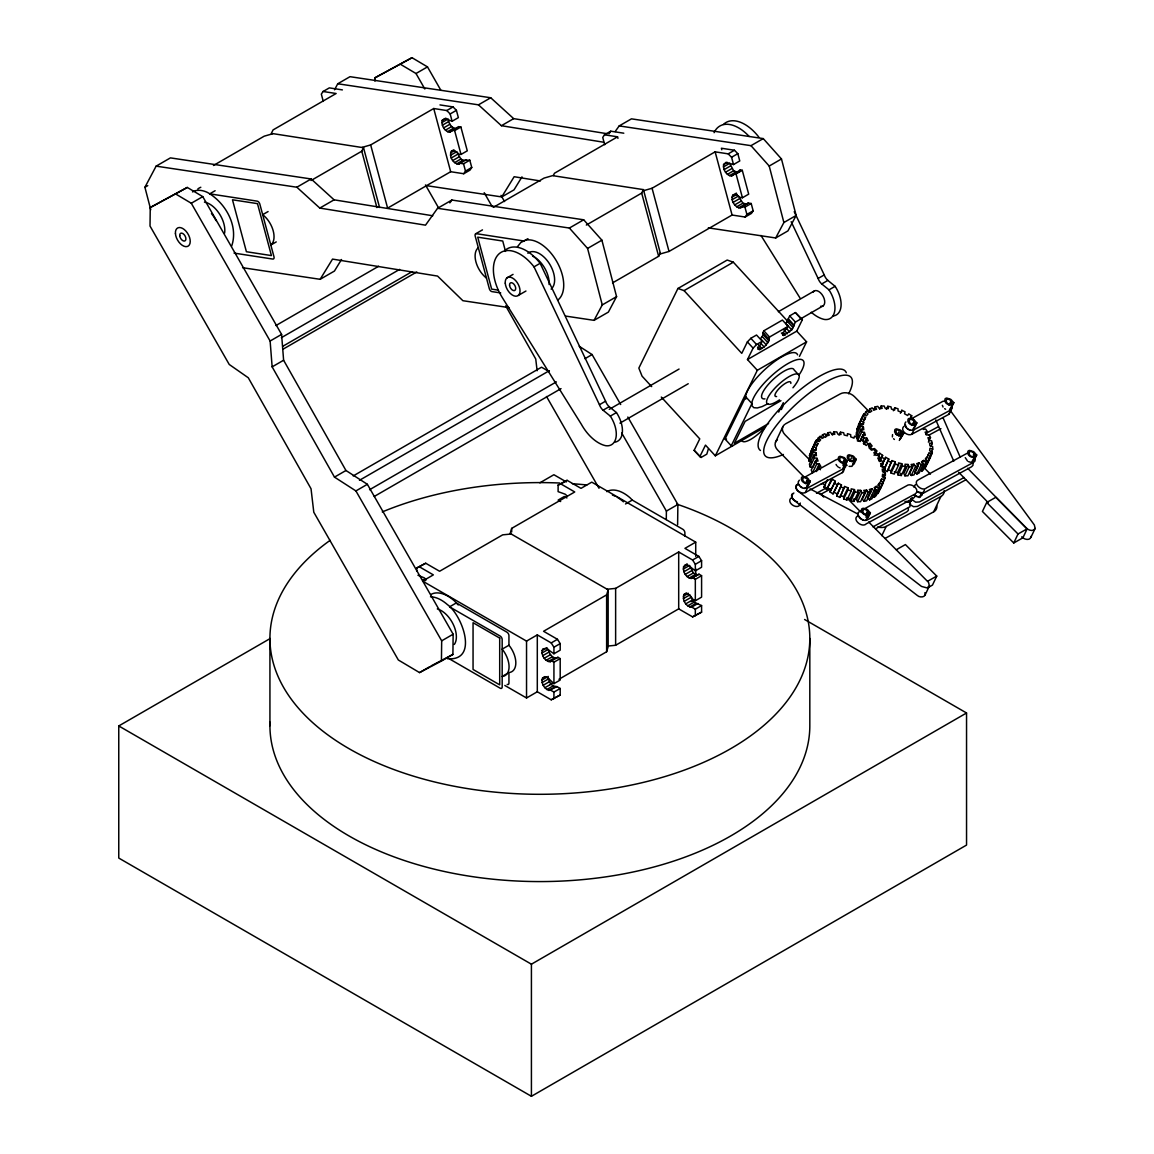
<?xml version="1.0" encoding="UTF-8"?>
<svg xmlns="http://www.w3.org/2000/svg" width="1154" height="1154" viewBox="0 0 1154 1154"><rect width="100%" height="100%" fill="white"/><g stroke="black" fill="none" stroke-linecap="round" stroke-linejoin="round"><path stroke-width="1.5" d="M150.251 207.547L150.02 226.04L229.228 364.462L248.298 377.776L311.032 488.748L313.787 512.232L398.346 660.001L419.537 672.594L441.434 661.04L452.902 654.419L453.147 634.21L367.376 484.305L345.955 470.5L283.61 360.236L281.59 334.4L202.758 196.627L187.294 187.438L150.251 207.547L187.294 187.438M374.935 81.169L374.978 77.808L412.007 57.7L427.485 66.889L440.77 90.113M441.434 661.04L441.679 640.831L355.908 490.926L334.487 477.121L272.142 366.857L270.123 341.021L191.29 203.248L175.812 194.06M666.291 519.516L666.392 511.092L621.717 433.01M677.614 524.681L677.874 504.471L627.834 417.027M504.817 685.447L526.541 697.982L537.302 691.765L551.208 699.8L560.195 695.04L560.195 688.476L557.021 686.644L548.943 690.424C544.183 688.837 540.692 682.894 542.524 678.033L545.698 676.835L547.789 677.816L553.934 683.658L560.195 680.038L560.195 658.602L553.934 662.208L551.655 660.896L550.169 661.732C544.544 661.458 540.144 653.842 542.87 648.865L546.332 648.332L553.934 653.77L560.195 650.164L560.195 643.6L557.469 639.302L543.563 631.281L606.629 594.873L608.144 589.824L510.169 533.422L511.684 528.373L574.75 491.965L560.844 483.93L558.118 485.084L558.118 491.647L565.186 494.2L567.205 496.004M439.977 104.913L453.046 106.918L456.407 110.337L458.369 117.636L452.108 121.242L450.161 113.957L446.786 110.539L433.731 108.519L370.665 144.928L387.614 208.124L450.68 171.715L463.749 173.735L469.995 170.114L471.755 167.489L469.793 160.19L463.533 163.81L460.143 163.291L458.643 164.113C453.046 163.767 448.617 156.165 451.402 151.203L453.911 149.76M493.349 207.374L544.097 178.077L552.607 175.639L643.427 189.617L660.521 253.88L669.031 251.442L732.083 215.033L745.152 217.039L751.413 213.432L753.158 210.807L751.196 203.508L748.225 203.046L740.623 207.763L738.762 207.807C734.117 206.032 730.583 200.075 732.675 195.286L735.963 194.319L740.046 197.392L742.426 197.752L748.686 194.146L742.282 170.316L740.147 169.984L731.463 176.014C726.27 175.495 722.894 169.479 723.558 164.604L726.054 162.281L733.511 164.56L739.772 160.94L737.824 153.655L734.449 150.236L721.38 148.231L721.798 149.775M905.428 424.715L906.063 427.297M914.011 487.262L915.382 484.565M793.894 493.018C789.754 493.926 791.774 499.293 794.543 500.692L917.242 595.406C919.767 598.046 926.72 597.426 924.945 592.637M925.133 594.93L929.388 585.943L928.566 582.424L868.702 522.012M950.276 411.661L948.876 414.329L911.79 434.279C907.607 436.544 899.803 430.543 903.712 426.417M1021.737 536.826C1023.858 539.524 1030.666 541.212 1030.984 536.365M1030.868 537.447L1035.138 528.46L1034.345 524.955L950.434 410.694M606.903 646.153L615.63 645.274L678.696 608.865L692.602 616.885L701.589 612.125L701.589 605.562L695.328 609.182L691.708 607.091C686.024 607.033 681.639 599.402 684.149 594.382L685.606 593.488L689.63 594.844L693.049 599.431L695.328 600.744L701.589 597.137L701.589 575.687L699.05 574.23L691.174 578.471C686.039 577.721 682.634 571.706 683.557 566.787L687.077 563.816M878.641 460.576L880.069 457.59L878.223 454.878L875.929 455.354L873.838 452.714L875.785 451.805L873.463 449.267L871.515 450.175L868.976 447.752L870.505 446.439L867.765 444.16L866.25 445.458L863.351 443.338L864.389 441.679L861.36 439.732L860.321 441.405L857.191 439.66L857.711 437.712L854.508 436.183L853.974 438.145L850.729 436.847L850.7 434.683L847.44 433.644L847.454 435.808L844.209 435.029L843.646 432.721L840.444 432.202L841.006 434.495L837.891 434.236L836.809 431.899L833.794 431.913L834.876 434.25L832.005 434.539L830.447 432.245L827.75 432.793L829.308 435.087L826.783 435.909L824.821 433.745L822.514 434.813L824.49 436.977L822.441 438.289L820.119 436.342L818.33 437.885L820.638 439.833L819.124 441.593L816.556 439.934L815.33 441.895L817.897 443.554L816.974 445.689L814.248 444.391L813.628 446.699L816.354 447.983L816.051 450.421L813.281 449.541L809.026 458.527L809.041 461.081L811.81 461.975M910.304 418.772L911.732 415.772L908.703 413.839L907.65 415.498L904.52 413.767L905.039 411.805L901.837 410.29L901.317 412.238L898.057 410.954L898.043 408.79L894.768 407.737L894.797 409.915L891.537 409.122L890.975 406.828L887.787 406.295L888.335 408.603L885.219 408.343L884.137 406.006L881.137 406.02L882.204 408.357L879.334 408.646L877.776 406.352L875.078 406.9L876.636 409.194L874.126 410.002L872.15 407.852L869.856 408.92L871.833 411.069L869.77 412.382L867.462 410.449L865.659 411.992L867.981 413.925L866.452 415.685L863.884 414.041L862.658 416.003L865.226 417.647L864.303 419.782L861.576 418.498L860.956 420.792L863.682 422.09L863.394 424.528L860.61 423.648L856.355 432.635L856.369 435.188L859.153 436.068M651.678 386.619L642.071 376.161L638.84 368.097L677.932 288.486L684.077 290.62L741.762 353.355L747.374 341.901L750.836 338.295L756.519 335.021L762.246 341.238L757.789 349.172L759.837 349.575L764.092 346.907L766.256 344.873L760.529 338.656L763.313 334.718L762.794 332.886L763.818 330.794L782.398 320.076L788.124 326.308L783.552 332.309L782.773 335.122L783.667 335.453L791.716 329.856L795.423 322.081L801.107 318.807L802.362 319.687L796.736 331.14L747.475 359.572L757.327 370.29L715.321 455.816L705.483 445.112L699.858 456.566L701.113 457.446L706.796 454.157L708.325 449.108M766.256 344.873L769.228 339.651L763.501 333.434M451.402 151.203L454.892 150.712L458.874 154.102L461.023 154.434L467.283 150.828L460.879 126.998L458.499 126.637L449.526 132.263C444.463 131.267 441.059 125.281 442.198 120.362L445.011 118.516L452.108 121.242M866.64 490.089L862.384 499.076L863.942 501.37L868.197 492.383L866.64 490.089L863.769 490.378L864.851 492.715L860.596 501.701L857.581 501.716L861.85 492.729L860.769 490.392L857.638 490.133L858.201 492.426L853.946 501.413L850.743 500.894L854.999 491.907L854.45 489.599L851.19 488.82L851.219 490.984L846.949 499.971L843.689 498.932L847.945 489.945L847.93 487.781L844.67 486.483L839.881 497.432L836.679 495.903L841.468 484.968L838.323 483.223L833.029 493.883L830 491.936L835.308 481.29L832.409 479.17L830.88 480.482L826.625 489.469L823.884 487.176L827.447 479.689M836.679 495.903L841.468 484.968M839.881 497.432L844.67 486.483M880.141 489.224L885.017 477.929L882.305 476.645L882.594 474.207L885.378 475.087L883.95 478.088M884.729 468.51L888.796 459.061L885.666 457.33L881.065 466.49M884.411 480.237L881.685 478.939L880.762 481.088L883.329 482.733L877.833 493.681L885.017 477.929M884.007 470.01L887.224 471.524L892.013 460.59L895.259 461.874L895.273 464.038L891.018 473.039L894.278 474.078L898.548 465.091L898.533 462.913L901.779 463.706L902.341 466L898.072 475.001L901.274 475.52L905.544 466.533L904.981 464.225L908.097 464.485L909.179 466.836L904.909 475.823L907.924 475.809L912.194 466.822L911.112 464.471L913.982 464.196L915.54 466.49L911.271 475.477L909.713 473.183L913.982 464.196M887.224 471.524L892.013 460.59M927.484 463.317L932.36 452.036L929.634 450.738L929.936 448.3L932.706 449.194L930.571 453.681M931.74 454.33L929.013 453.046L928.09 455.181L930.658 456.825L925.176 467.774L932.36 452.036M558.94 679.273L606.629 651.75L608.144 646.716L608.144 589.824M231.665 246.062C238.734 225.737 225.275 202.541 207.504 192.458A34.288 19.791 60 0 0 192.487 191.925M892.532 434.596L892.374 436.962M791.716 329.856L785.989 323.639L789.697 315.864L795.38 312.575L802.362 319.687M775.546 442.097L782.83 426.72M815.33 441.895L809.372 455.686L813.628 446.699M816.556 439.934L811.06 450.882M816.902 440.886L818.33 437.885M817.998 440.842L820.119 436.342M809.041 461.081L813.31 452.094L813.281 449.541M816.469 446.54L817.897 443.554M821.1 437.813L822.514 434.813M814.926 450.983L816.354 447.983M813.7 455.181L809.444 464.168L810.108 466.88L812.82 467.312L817.09 458.326L814.363 457.878L813.7 455.181L816.426 455.628L816.08 452.974L813.31 452.094M814.652 455.974L816.08 452.974M810.108 466.88L814.363 457.878M825.615 437.294L827.75 432.793M815.503 461.081L811.233 470.082L812.503 472.837L816.772 463.85L815.503 461.081L818.056 461.081L817.09 458.326M805.55 483.685L807.064 480.482L808.088 480.67L807.728 479.761A4.039 2.986 21.1 0 0 806.545 478.506C800.775 474.64 802.117 484.536 807.439 482.343L808.319 483.324C805.088 484.536 800.039 481.045 801.54 477.482A3.13 2.322 21.1 0 1 803.314 476.573L807.093 477.77A5.683 4.198 21.1 0 1 808.795 479.559L809.3 480.886L807.021 485.704M809.3 480.886L810.339 481.146L806.04 488.142L804.237 488.402M808.06 485.964L810.339 481.146M832.38 434.914L833.794 431.913M800.328 503.043L798.9 506.029C794.702 508.294 786.898 502.307 790.822 498.167M797.212 484.68C793.288 488.82 801.107 494.821 805.29 492.556L807.425 488.055L844.497 468.12L845.795 466.533L845.002 463.028M815.777 471.322L819.326 463.836L816.772 463.85M816.455 471.539L818.59 467.038L820.883 466.577L819.326 463.836M839.03 435.202L840.444 432.202M826.625 489.469L832.409 479.17M862.658 416.003L856.701 429.793L860.956 420.792M863.884 414.041L858.388 424.989M864.245 414.978L865.659 411.992M842.521 463.461L844.05 460.244L845.074 460.432L844.699 459.523A4.039 2.986 21.1 0 0 843.531 458.282C837.761 454.402 839.088 464.297 844.411 462.105L845.305 463.086L843.026 467.904M856.369 435.188L860.639 426.201L860.61 423.648M863.812 420.647L865.226 417.647M830 491.936L835.308 481.29M842.896 465.322L844.411 462.105M864.332 420.186L865.745 417.185M862.269 425.09L863.682 422.09M868.428 411.906L869.856 408.92M856.773 438.26L861.043 429.274L863.755 429.721L863.408 427.081L860.639 426.201M843.689 466.764L847.324 460.908L845.767 459.321A5.683 4.198 21.1 0 0 844.079 457.532L840.285 456.349A3.13 2.322 21.1 0 0 838.511 457.244C837.025 460.821 842.059 464.297 845.305 463.086M845.031 465.726L847.324 460.908M861.995 430.081L863.408 427.081M805.29 492.556L842.377 472.606L844.497 468.12M861.692 431.985L857.436 440.972L860.148 441.419L864.418 432.433L861.692 431.985L861.043 429.274M833.029 493.883L838.323 483.223M873.65 409.901L875.078 406.9M850.036 460.821L851.464 457.821M859.99 441.174L862.831 435.188L865.385 435.173L864.418 432.433M862.687 440.943L864.101 437.943L862.831 435.188M852.647 465.192L854.926 460.374L853.008 458.672L854.032 458.859L853.671 457.95A4.039 2.986 21.1 0 0 852.489 456.695C846.719 452.83 848.06 462.725 853.369 460.533L854.263 461.513L851.984 466.331L849.128 466.389M879.709 409.006L881.137 406.02M854.003 464.153L856.282 459.335L854.739 457.749A5.683 4.198 21.1 0 0 853.037 455.96L849.243 454.777A3.13 2.322 21.1 0 0 847.483 455.671C845.983 459.234 851.032 462.725 854.263 461.513M863.812 443.929L866.654 437.929L864.101 437.943M864.505 444.146L865.918 441.145L868.226 440.684L866.654 437.929M843.689 498.932L843.661 496.768L847.93 487.781M868.63 446.382L870.058 443.381L872.15 446.007L870.203 446.915L872.525 449.469L874.472 448.56L877.011 450.983L874.068 455.282M886.359 409.295L887.787 406.295M850.743 500.894L850.181 498.6L854.45 489.599M893.355 410.737L894.768 407.737M857.581 501.716L856.499 499.379L860.769 490.392M878.324 456.263L879.737 453.262L882.637 455.383L879.795 461.384M900.409 413.291L901.837 410.29M879.463 461.542L882.637 455.383M885.666 457.33L881.396 466.317L884.541 468.062L888.796 459.061M881.728 466.533L883.156 463.547L881.887 460.778L879.334 460.792L877.761 458.051L880.069 457.59M869.582 499.87L873.838 490.883L871.861 488.719L867.606 497.706L869.582 499.87L871.876 498.802L876.131 489.815L874.155 487.652L876.218 486.339L878.526 488.286L874.27 497.273L871.948 495.34M897.365 434.914L898.793 431.928M871.861 488.719L869.351 489.541L870.909 491.835L866.64 500.822L863.942 501.37M898.822 435.981L900.351 432.764L901.361 432.952L901 432.043A4.039 2.986 21.1 0 0 899.831 430.803C894.061 426.922 895.389 436.818 900.711 434.64L901.606 435.606L899.312 440.424M874.79 489.339L876.218 486.339M883.531 472.448L884.945 469.447L884.281 466.75L881.569 466.303L880.603 463.547L883.156 463.547M903.611 433.428L899.976 439.285L903.611 433.428L902.067 431.856A5.683 4.198 21.1 0 0 900.365 430.053L896.586 428.87A3.13 2.322 21.1 0 0 894.812 429.778C893.311 433.341 898.36 436.818 901.606 435.606M878.107 486.036L879.521 483.036L882.103 484.694M880.257 481.939L881.685 478.939M883.214 477.035L885.349 472.534L882.579 471.654L882.233 469L884.945 469.447M865.587 515.376L867.116 512.16L868.14 512.347L867.765 511.438A4.039 2.986 21.1 0 0 866.596 510.198C860.826 506.317 862.153 516.213 867.476 514.02L868.371 515.001C865.125 516.213 860.076 512.737 861.576 509.159A3.13 2.322 21.1 0 1 863.351 508.265L867.144 509.448A5.683 4.198 21.1 0 1 868.832 511.236L870.39 512.823L868.096 517.641M879.521 483.036L878.006 484.795L880.329 486.743L876.059 495.73L874.27 497.273M865.947 517.237L867.476 514.02M866.077 519.819L870.39 512.823M912.049 425.422L913.564 422.205L914.588 422.393L914.228 421.484A4.039 2.986 21.1 0 0 913.059 420.244C907.275 416.363 908.616 426.259 913.939 424.066L914.819 425.047C911.588 426.259 906.539 422.782 908.039 419.205A3.13 2.322 21.1 0 1 909.814 418.311L913.593 419.493A5.683 4.198 21.1 0 1 915.295 421.282L916.839 422.869L914.559 427.687M891.018 473.039L891.003 470.861L895.259 461.874M912.54 429.865L916.839 422.869M911.79 434.279L913.925 429.778L950.997 409.843L952.295 408.256L951.502 404.751M898.072 475.001L897.509 472.693L901.779 463.706M908.097 464.485L903.842 473.472L904.909 475.823M925.97 434.683L927.398 431.683L925.566 428.985L923.272 429.447M881.829 535.644L886.2 526.426L940.928 496.48A10.17 7.53 21.1 0 0 944.174 490.58M928.364 442.141L930.485 437.64L929.215 434.885L926.662 434.899L925.104 432.159L927.398 431.683M916.911 473.977L921.166 464.99L919.19 462.826L914.934 471.813L916.911 473.977L919.204 472.909L923.46 463.922L921.483 461.759L923.546 460.446L925.869 462.379L921.599 471.38L923.402 469.837L927.657 460.835L925.335 458.903L926.864 457.143L929.432 458.787M919.19 462.826L916.68 463.634L918.238 465.927L913.982 474.929L911.271 475.477M949.021 405.184L950.55 401.967L951.574 402.155L951.199 401.246A4.039 2.986 21.1 0 0 950.03 400.005C944.26 396.125 945.588 406.02 950.91 403.828L951.805 404.809C948.559 406.02 943.525 402.544 945.011 398.981A3.13 2.322 21.1 0 1 946.785 398.072L950.579 399.255A5.683 4.198 21.1 0 1 952.266 401.058L953.824 402.631L951.531 407.449M922.118 463.446L923.546 460.446M930.86 446.555L932.288 443.554L931.624 440.842L928.898 440.395L927.931 437.654L930.485 437.64M925.436 460.143L926.864 457.143M927.6 456.032L929.013 453.046M949.526 409.627L953.824 402.631M948.876 414.329L950.997 409.843M904.981 501.543L909.886 502.509L912.179 497.691M912.078 498.153L910.564 501.355L911.905 500.331L910.867 500.071M914.3 495.556L919.248 497.518L921.599 494.071M922.262 492.917L920.748 496.133L924.383 490.277M885.161 538.37L933.644 511.842L940.928 496.48M973.082 460.835L975.361 456.018L973.442 454.33L974.466 454.517L974.106 453.594A4.039 2.986 21.1 0 0 972.923 452.354C967.153 448.488 968.494 458.369 973.803 456.191L974.697 457.172L971.581 462.235M974.438 459.811L976.717 454.993L975.159 453.407A5.683 4.198 21.1 0 0 973.471 451.603L969.677 450.421A3.13 2.322 21.1 0 0 967.903 451.329C966.417 454.892 971.466 458.369 974.697 457.172M896.283 549.751L905.414 544.573L936.745 576.091L932.475 585.078L927.903 587.674M986.699 502.48L982.429 511.467L1013.76 542.986L1022.891 537.807L1027.161 528.821L995.83 497.302L986.699 502.48L1018.016 533.985L1013.76 542.986M699.858 456.566L694.131 450.334L699.757 438.881L661.3 397.063M747.475 359.572L753.1 348.133L756.562 344.527L762.246 341.238M769.228 339.651L768.521 339.117L769.545 337.026L788.124 326.308M799.462 356.37L806.588 341.844L796.736 331.14M778.69 412.093L783.306 402.703M781.359 409.54L782.931 406.338M311.032 180.514L361.779 151.203L363.524 147.726L271.334 133.388L273.08 129.912L336.131 93.503L323.077 91.498L321.331 94.123L323.279 101.408M553.314 175.552L554.483 173.23L617.549 136.821L617.953 138.365M586.319 225.059L641.682 193.093L643.427 189.617M612.5 282.932L658.645 256.289L660.391 252.813M929.388 585.943L927.037 587.92L921.498 586.42L798.799 491.705C796.029 490.306 794.01 484.94 798.164 484.031M1035.138 528.46C1033.364 532.124 1028.156 530.148 1026.007 527.84L967.658 468.293M739.267 171.657L740.147 169.984M150.756 209.739L144.914 187.28L156.122 166.147L170.431 157.882L311.147 178.971L334.097 199.83L432.764 215.769M334.545 89.796L337.747 83.766L350.008 76.683L490.724 97.758L513.674 118.631L607.062 133.705M565.705 316.095L594.065 320.35L602.258 304.916L616.568 296.65L601.898 240.176L583.679 219.794L451.878 200.046L437.568 208.297L425.509 225.16L319.802 208.081L296.852 187.222L156.122 166.147M616.568 296.65L608.374 312.099L594.065 320.35M708.325 227.872L775.69 237.969L783.883 222.534L796.145 215.452L781.474 158.963L763.256 138.595L631.454 118.848L619.193 125.916L615.169 131.542M796.145 215.452L787.951 230.887L775.69 237.969M242.585 267.699L320.134 279.311L332.525 259.102L437.568 276.08L462.884 300.704L508.972 307.599M341.512 259.506L334.429 271.06L320.134 279.311M425.97 185.578L501.745 196.93L514.15 176.721L540.404 180.976M521.983 176.865L514.006 189.862L501.745 196.93M911.732 415.772L910.679 417.445L913.579 419.566M463.749 173.735L465.495 171.095L471.755 167.489M623.795 133.2L610.74 131.195L604.48 134.802L602.734 137.441L604.696 144.726M608.995 133.821L610.74 131.195M745.152 217.039L746.898 214.413L753.158 210.807M449.858 202.859L451.878 200.046M517.482 246.696L520.872 242.47L525.517 240.205A34.288 19.791 60 0 1 557.31 262.492A34.288 19.791 60 0 1 558.089 299.852M799.347 480.194C796.404 482.574 799.635 486.512 802.131 487.781M792.942 493.667C789.639 496.667 794.226 501.211 797.472 501.846M905.847 421.917C901.923 426.057 909.727 432.043 913.925 429.778M823.884 487.176L825.413 485.863L822.874 483.439L820.927 484.348M879.737 453.262L878.223 454.575L875.482 452.296M878.526 488.286L880.329 486.743M925.869 462.379L927.657 460.835M842.377 472.606L843.661 471.034L843.502 468.74M740.623 207.763L748.225 203.046M854.926 460.374L856.282 459.335M975.361 456.018L976.717 454.993M965.999 479.718L917.343 506.447L913.535 506.678L909.511 504.312M144.914 187.28L147.77 185.621M323.077 91.498L329.337 87.877L342.392 89.897M213.447 165.484L264.194 136.186L272.705 133.749M374.978 77.808L412.007 57.7M191.29 203.248L202.758 196.627M400.525 64.321L416.003 73.51L427.485 66.889M215.12 190.713L209.711 193.843L257.227 201.157A2.871 1.659 60 0 1 259.823 204.056L273.974 256.751A2.871 1.659 60 0 1 272.762 259.059L234.06 253.101M296.852 187.222L311.147 178.971M268.089 211.557L262.679 214.673A19.257 11.122 60 0 1 273.209 230.843A19.257 11.122 60 0 1 270.829 245.023L276.239 241.907M446.786 110.539L453.046 106.918M450.161 113.957L456.407 110.337M442.198 120.362L445.949 118.198M441.867 122.569L448.127 118.949C448.574 123.189 451.315 127.863 455.787 128.657L457.46 128.137M442.371 125.209L448.617 121.603M337.747 83.766L478.463 104.841L490.724 97.758M443.612 127.878L449.872 124.271M445.415 130.171L451.676 126.551M447.492 131.7L453.753 128.094M449.526 132.263L455.787 128.657M319.802 208.081L334.097 199.83M452.238 130.243L454.633 130.618L460.879 126.998M450.55 152.919L454.301 150.741M478.463 104.841L501.413 125.699L513.674 118.631M450.493 155.3L456.753 151.679L460.864 159.021L462.956 160.262L469.793 160.19M451.257 157.983L457.503 154.376M452.7 160.565L458.96 156.944M454.618 162.627L460.864 159.021M456.71 163.882L462.956 160.262M458.643 164.113L466.404 159.67M275.907 325.558L378.642 266.257M270.123 341.021L281.59 334.4M281.345 337.689L399.645 269.387M475.708 233.772L482.473 229.877M282.903 346.229L412.093 271.637M282.932 349.244L416.782 271.955M272.142 366.857L283.61 360.236M527.941 238.662L523.887 240.998L476.386 233.685A2.871 1.659 60 0 0 475.174 236.007L489.325 288.702A2.871 1.659 60 0 0 491.921 291.601L500.721 292.957M437.568 208.297L569.384 228.045L583.679 219.794M643.557 190.684L652.068 188.246L715.134 151.838L728.188 153.857L731.564 157.261L733.511 164.56M506.938 277.898L513.054 274.378M728.188 153.857L734.449 150.236M534.013 266.848L599.445 404.722A8.064 4.659 60 0 0 603.066 410.204L610.322 416.104A23.123 13.343 60 0 1 616.077 437.106A23.123 13.343 60 0 1 605.706 445.704A33.437 19.301 60 0 1 581.327 424.239L502.336 297.645A37.635 21.724 60 0 1 498.658 254.197A37.635 21.724 60 0 1 534.013 266.848L540.13 263.3L605.576 401.174A8.064 4.659 60 0 0 609.197 406.67L616.452 412.569A23.123 13.343 60 0 1 614.62 442.213M619.193 125.916L750.994 145.664L763.256 138.595M731.564 157.261L737.824 153.655M723.558 164.604L727.323 162.44M723.443 166.941L729.689 163.334L733.655 170.749L737.709 172.393M602.258 304.916L587.588 248.427L601.898 240.176M724.121 169.624L730.381 166.003M725.52 172.22L731.766 168.614M727.395 174.355L733.655 170.749M518.305 295.424L525.95 291.024M729.487 175.682L735.747 172.076M731.463 176.014L736.468 173.114M733.886 173.605L736.036 173.922L742.282 170.316M783.883 222.534L769.213 166.046L781.474 158.963M732.675 195.286L736.425 193.122M731.997 197.19L737.002 194.29M732.126 199.685L738.387 196.079L742.916 203.191L746.883 204.143M733.064 202.397L739.325 198.791M734.665 204.893L740.926 201.286M736.656 206.797L742.916 203.191M738.762 207.807L745.008 204.186M741.964 206.667L744.936 207.129L751.196 203.508M334.487 477.121L345.955 470.5M353.211 475.938L541.543 367.203L548.886 371.444M677.932 288.486L727.193 260.054L733.338 262.189L788.615 322.298M684.077 290.62L733.338 262.189M359.471 480.295L549.362 370.665M355.908 490.926L367.376 484.305M584.919 358.706L592.089 354.566L620.679 404.535M369.568 489.729L556.358 381.887M374.242 496.465L561.032 388.624M599.445 404.722L605.576 401.174M811.262 312.258A33.437 19.301 60 0 0 824.374 319.456A23.123 13.343 60 0 0 834.746 310.859A23.123 13.343 60 0 0 828.99 289.856L821.735 283.956A8.064 4.659 60 0 1 818.114 278.475L824.244 274.926L794.226 211.672M603.066 410.204L609.197 406.67M821.735 283.956L827.865 280.422L835.121 286.322A23.123 13.343 60 0 1 833.289 315.965M609.254 409.353L679.071 369.049M778.359 311.724L814.032 291.125M610.322 416.104L616.452 412.569M828.99 289.856L835.121 286.322M619.972 423.143L688.231 383.734M799.924 319.254L823.206 305.81M804.598 619.482L966.547 712.984L966.547 845.074L531.417 1096.3L118.761 858.057L118.761 725.953L270.036 638.609M539.856 482.834L553.891 474.727L566.354 481.925M558.118 485.084L567.09 480.324L581.01 488.358L591.771 482.141L695.718 542.149L695.718 556.372M560.844 483.93L567.09 480.324M757.327 370.29L806.588 341.844M416.724 571.273L416.724 567.999L425.711 563.239L439.616 571.259L502.682 534.85L511.41 533.985M416.724 567.999L425.711 563.239M780.941 400.698L745.123 421.369L734.348 443.295L768.607 423.518M625.497 503.981L632.262 500.086L682.851 529.297A2.871 1.659 60 0 1 684.885 532.816L684.885 536.336M715.321 455.816L765.506 426.778A19.257 5.669 -42.6 0 1 750.908 439.27A19.257 5.669 -42.6 0 1 741.849 440.439M441.679 640.831L453.147 634.21M666.392 511.092L677.874 504.471M419.537 672.594L429.562 666.796M449.555 658.963L500.158 688.188A2.871 1.659 60 0 0 502.178 687.005L502.178 639.576A2.871 1.659 60 0 0 500.158 636.056L449.555 606.845L456.306 602.936L506.909 632.161A2.871 1.659 60 0 1 508.943 635.666L508.943 645.23L502.178 649.139A19.257 11.122 60 0 1 509.058 666.767A19.257 11.122 60 0 1 502.178 676.46L507.587 673.33M606.903 589.261L615.63 588.381L678.696 551.973L692.602 560.007L695.328 564.306L695.328 570.869L688.26 565.258L684.582 565.258M695.718 542.149L684.942 548.366L698.862 556.401L701.589 560.7L701.589 567.249L695.328 570.869M419.45 566.845L433.356 574.88L422.595 581.097L526.541 641.105L537.302 634.888L551.208 642.922L553.934 647.221L553.934 653.77M692.602 560.007L698.862 556.401M551.208 642.922L557.469 639.302M683.557 566.787L687.308 564.623M542.034 650.596L547.039 647.711M683.312 569.066L689.573 565.46L693.338 572.99L697.434 574.851L699.05 574.23M695.328 564.306L701.589 560.7M541.991 652.991L548.251 649.37C549.088 653.366 551.9 658.068 556.43 658.126L557.916 657.275L560.195 658.602M683.904 571.735L690.164 568.129M553.934 647.221L560.195 643.6M542.769 655.674L549.015 652.068M685.231 574.389L691.491 570.768M544.226 658.256L550.487 654.635M687.077 576.596L693.338 572.99M546.145 660.304L552.405 656.698M689.169 578.039L695.429 574.418M691.174 578.471L697.434 574.851M548.237 661.53L554.497 657.924M550.169 661.732L557.916 657.275M692.789 577.837L695.328 579.308L701.589 575.687M684.149 594.382L686.659 592.925M683.384 596.171L688.39 593.286M542.524 678.033L545.02 676.59M541.933 680.023L546.938 677.124M683.413 598.609L689.674 595.002L693.972 602.229L701.589 605.562M542.164 682.562L548.424 678.956L548.179 676.403M684.25 601.306L690.51 597.685M543.188 685.274L549.448 681.668L548.424 678.956M685.764 603.845L692.025 600.239M691.102 601.696L694.174 599.921M549.708 684.611L552.795 682.822M544.847 687.726L551.093 684.12L553.127 685.923L557.021 686.644M687.712 605.836L693.972 602.229M546.866 689.544L553.127 685.923M689.803 606.975L696.064 603.369M691.708 607.091L697.968 603.484M548.943 690.424L555.204 686.818M550.761 690.265L553.934 692.083L560.195 688.476M692.602 616.885L701.589 612.125M551.208 699.8L560.195 695.04M118.761 725.953L531.417 964.196L966.547 712.984M927.6 581.27L936.745 576.091M1018.016 533.985L1027.161 528.821M805.492 476.775L836.232 459.667L838.626 459.22M910.448 419.349L942.731 401.39L945.126 400.943M785.643 423.792L840.372 393.846A10.328 7.645 21.1 0 1 854.465 396.63L869.409 411.877M872.972 526.873L909.871 506.75L910.492 503.678L909.092 501.269M964.095 477.511L919.464 501.961L915.656 502.192L910.679 498.672M875.525 528.821L906.828 511.842L908.313 510.4L908.357 508.178M926.071 433.298L938.433 426.648M816.484 493.234L827.288 487.421M928.581 435.303L940.928 428.653M820.523 494.402L831.342 488.589M431.005 665.959L452.902 654.419M768.088 403.64L762.145 406.583L757.269 407.968L753.807 407.694L751.99 405.79L751.932 402.371A34.288 10.112 -42.6 0 1 787.677 363.741A34.288 10.112 -42.6 0 1 798.77 375.338M921.166 464.99L923.46 463.922M873.838 490.883L876.131 489.815M807.425 488.055L803.862 488.358L801.179 487.132M858.201 515.708C851.219 518.824 861.865 528.417 866.279 523.829L913.232 498.355L914.704 496.912L914.747 494.691M362.154 147.366L370.665 144.928M967.066 453.32L918.598 479.675C911.602 482.805 922.262 492.397 926.662 487.796L973.615 462.336L975.101 460.893L974.611 457.446M870.058 443.381L867.765 443.843L865.918 441.145M915.54 466.49L918.238 465.927M868.197 492.383L870.909 491.835M921.527 492.7L918.454 492.094M909.179 466.836L912.194 466.822M861.85 492.729L864.851 492.715M856.499 499.379L853.383 499.119L853.946 501.413M447.507 658.761C479.184 661.285 462.278 615.226 447.507 604.682A34.288 19.791 60 0 0 430.5 596.806M604.48 134.802L617.549 136.821M498.34 290.144L491.662 289.12L477.727 237.176L502.74 241.027L505.524 251.413M895.735 434.077L898.461 435.361M501.413 125.699L603.614 142.216M932.288 443.554L929.561 443.107L929.908 445.747L932.677 446.641L932.706 449.194M902.341 466L905.544 466.533M854.999 491.907L858.201 492.426M907.736 501.759L906.222 501.341M970.615 462.249L968.509 461.629M894.263 471.914L897.509 472.693M850.181 498.6L846.935 497.807L846.949 499.971M922.089 495.095L920.878 494.186M895.273 464.038L898.548 465.091M847.945 489.945L851.219 490.984M849.113 460.085L851.133 461.254M917.17 496.408L915.685 495.672M887.743 469.577L891.003 470.861M840.415 495.47L843.661 496.768M908.631 429.504L909.698 429.923M839.117 467.543L840.17 467.961M862.182 519.459L863.235 519.877M888.277 461.023L891.479 462.538M840.934 486.916L844.151 488.445M810.05 488.878L857.61 513.905M834.068 492.224L837.198 493.955M566.917 497.937L564.364 496.465L558.118 500.086L560.656 501.543M417.936 575.255L424.34 577.894L426.288 579.885M422.984 579.38L425.263 580.693M917.098 491.849L921.339 493.436L923.734 492.974L971.48 466.822L972.966 465.379L973.01 463.158M944.621 408.66L945.616 409.266M881.598 457.056L884.613 458.989M834.255 482.949L837.285 484.896M579.236 346.287L592.089 354.566M694.131 450.334L701.113 457.446M828.139 488.156L831.039 490.277M967.514 461.023L965.249 457.648M906.755 428.148L907.635 428.899M893.542 438.708L894.408 439.458M847.079 465.365L845.507 463.764M837.241 466.187L838.121 466.937M860.307 518.103L861.172 518.853M950.55 401.967L952.468 403.669M913.564 422.205L915.497 423.907M900.351 432.764L902.269 434.467M844.05 460.244L845.969 461.946M867.116 512.16L869.034 513.862M807.064 480.482L808.997 482.17M988.213 502.625L958.714 472.318M924.195 467.788L930.412 474.15M809.848 460.085L784.951 434.669A10.17 7.53 21.1 0 1 784.734 424.369M847.195 498.211L860.898 512.188M803.804 476.732L777.652 450.046A10.17 7.53 21.1 0 1 777.435 439.746M819.989 493.248L823.725 497.057M632.262 500.086L630.199 497.922A34.288 19.791 60 0 0 606.788 491.647M458.21 604.941L454.258 600.772A34.288 19.791 60 0 0 430.846 594.498M795.38 312.575L801.107 318.807M789.697 315.864L795.423 322.081M788.24 318.836L793.966 325.053M788.326 319.918L794.053 326.135M787.533 321.605L793.26 327.823M786.235 328.198L789.668 331.934M783.97 330.001L787.417 333.737M783.018 332.482L785.311 334.977M781.388 332.972L783.667 335.453M763.818 330.794L769.545 337.026M762.794 332.886L768.521 339.117M763.313 334.718L769.04 340.949M799.073 375.324L794.067 369.871A21.436 6.318 -42.6 0 0 771.492 381.065A21.436 6.318 -42.6 0 0 765.001 398.866M762.275 336.564L768.001 342.781M760.659 343.171L764.092 346.907M758.394 344.83L761.842 348.566M750.836 338.295L756.562 344.527M757.558 347.08L759.837 349.575M747.374 341.901L753.1 348.133M725.231 439.256L731.42 445.992M919.19 496.292L920.084 497.273M909.006 501.528L909.886 502.509M750.994 145.664L769.213 166.046M569.384 228.045L587.588 248.427M818.59 467.038L820.422 469.75M549.448 681.668L551.093 684.12M760.976 235.459L799.996 297.992M500.995 195.372L504.543 201.561M416.003 73.51L424.86 89.002M484.204 192.704L492.181 206.638M425.465 184.957L438.808 208.283M546.506 396.486L599.027 488.272M505.697 305.868L535.744 359.009L537.115 370.751M943.049 407.059L942.356 405.285M836.073 464.442L836.549 465.336M859.139 516.357L859.615 517.252M799.102 484.68L799.563 485.574M791.168 221.698L818.114 278.475M942.962 417.575L960.2 457.157M935.822 419.955L953.781 461.196M736.036 173.922L742.426 197.752M744.936 207.129L746.898 214.413M715.134 151.838L732.083 215.033M652.068 188.246L669.031 251.442M641.682 193.093L658.645 256.289M454.633 130.618L461.023 154.434M463.533 163.81L465.495 171.095M433.731 108.519L450.68 171.715M363.524 147.726L379.565 207.504M361.779 151.203L376.911 207.576M900.711 473.227L901.274 475.52M745.801 399.068L745.744 395.649A34.288 10.112 -42.6 0 1 771.478 363.885A34.288 10.112 -42.6 0 1 797.602 354.869M885.349 472.534L885.378 475.087M809.819 638.451L809.819 725.722A269.935 155.848 0 0 1 536.826 881.569A269.935 155.848 0 0 1 270.007 722.202M695.718 568.807L695.718 575.918M695.328 579.308L695.328 600.744M695.328 609.182L695.328 615.746M678.696 551.973L678.696 608.865M615.63 588.381L615.63 645.274M606.629 594.873L606.629 651.75M553.934 662.208L553.934 683.658M553.934 692.083L553.934 698.646M537.302 634.888L537.302 691.765M531.417 964.196L531.417 1096.3M526.541 641.105L526.541 697.982M511.684 528.373L511.684 531.936M269.935 638.451L269.935 725.722M676.619 504.067A269.935 155.848 0 0 1 765.506 723.991A269.935 155.848 0 0 1 380.632 764.294A269.935 155.848 0 0 1 330.116 540.346M382.262 511.929A269.935 155.848 0 0 1 559.719 483.021M572.398 483.728A269.935 155.848 0 0 1 586.809 484.968M813.137 292.135A8.669 5.005 60 0 1 823.249 296.506A8.669 5.005 60 0 1 820.552 306.3M760.443 450.478A58.162 17.151 -42.6 0 1 791.918 396.803A58.162 17.151 -42.6 0 1 846.3 372.699M783.407 454.474A58.162 17.151 -42.6 0 1 769.805 435.029A58.162 17.151 -42.6 0 1 828.255 380.676A58.162 17.151 -42.6 0 1 848.652 393.802M197.824 188.996A34.288 19.791 60 0 1 200.81 187.265M204.46 202.152A21.436 12.377 60 0 1 224.597 233.209M211.456 213.577A21.436 12.377 60 0 1 216 220.587M486.469 278.085A19.257 11.122 60 0 1 475.938 261.915A19.257 11.122 60 0 1 478.319 247.721M527.84 253.231A21.436 12.377 60 0 1 549.189 263.343A21.436 12.377 60 0 1 551.107 289.091M532.643 256.116A21.436 12.377 60 0 1 549.102 284.519M936.889 505.957A10.17 7.53 21.1 0 1 933.644 511.842M886.185 526.412A10.328 7.645 21.1 0 1 877.704 526.945M726.53 438.982A2.871 0.851 -42.6 0 1 725.318 438.491L745.758 396.846L751.946 403.568L731.506 445.213A2.871 0.851 -42.6 0 0 732.718 445.704M776.599 396.543A10.473 3.087 -42.6 0 1 780.753 386.907A10.473 3.087 -42.6 0 1 790.822 383.431M779.498 399.89A21.436 6.318 -42.6 0 1 768.117 397.149A21.436 6.318 -42.6 0 1 793.101 374.675A21.436 6.318 -42.6 0 1 792.957 387.787M504.788 250.663A37.635 21.724 60 0 1 540.13 263.3M714.081 132.681A37.635 21.724 60 0 1 749.177 136.46M723.457 124.416A37.635 21.724 60 0 1 758.798 137.052M827.865 280.422A8.064 4.659 60 0 1 824.244 274.926M612.428 495.052A34.288 19.791 60 0 1 615.587 496.393M617.174 497.244A34.288 19.791 60 0 1 623.448 501.817M508.943 645.23A19.257 11.122 60 0 1 515.824 662.858A19.257 11.122 60 0 1 508.943 672.551L508.943 683.11A2.871 1.659 60 0 1 507.183 684.409M437.308 608.937A21.436 12.377 60 0 1 453.248 624.386A21.436 12.377 60 0 1 454.344 644.422M857.985 513.198C857.408 518.059 864.49 522.574 868.399 519.329L915.353 493.854C920.604 489.772 911.097 482.156 906.741 485.733L859.254 511.611L857.985 513.198M257.486 203.638L232.473 199.786L246.408 251.731L271.421 255.582L257.486 203.638M499.696 638.09L473.053 622.713L473.053 669.464L499.696 684.841L499.696 638.09M179.735 235.632A4.371 2.524 60 0 0 184.597 241.042A4.371 2.524 60 0 0 184.121 234.608A4.371 2.524 60 0 0 179.735 235.632M175.437 233.598A10.473 6.044 60 0 0 187.078 246.552A10.473 6.044 60 0 0 185.938 231.132A10.473 6.044 60 0 0 175.437 233.598M509.549 285.211A4.371 2.524 60 0 0 514.41 290.606A4.371 2.524 60 0 0 513.919 284.172A4.371 2.524 60 0 0 509.549 285.211M505.25 283.177A10.473 6.044 60 0 0 516.891 296.116A10.473 6.044 60 0 0 515.737 280.696A10.473 6.044 60 0 0 505.25 283.177"/></g></svg>
